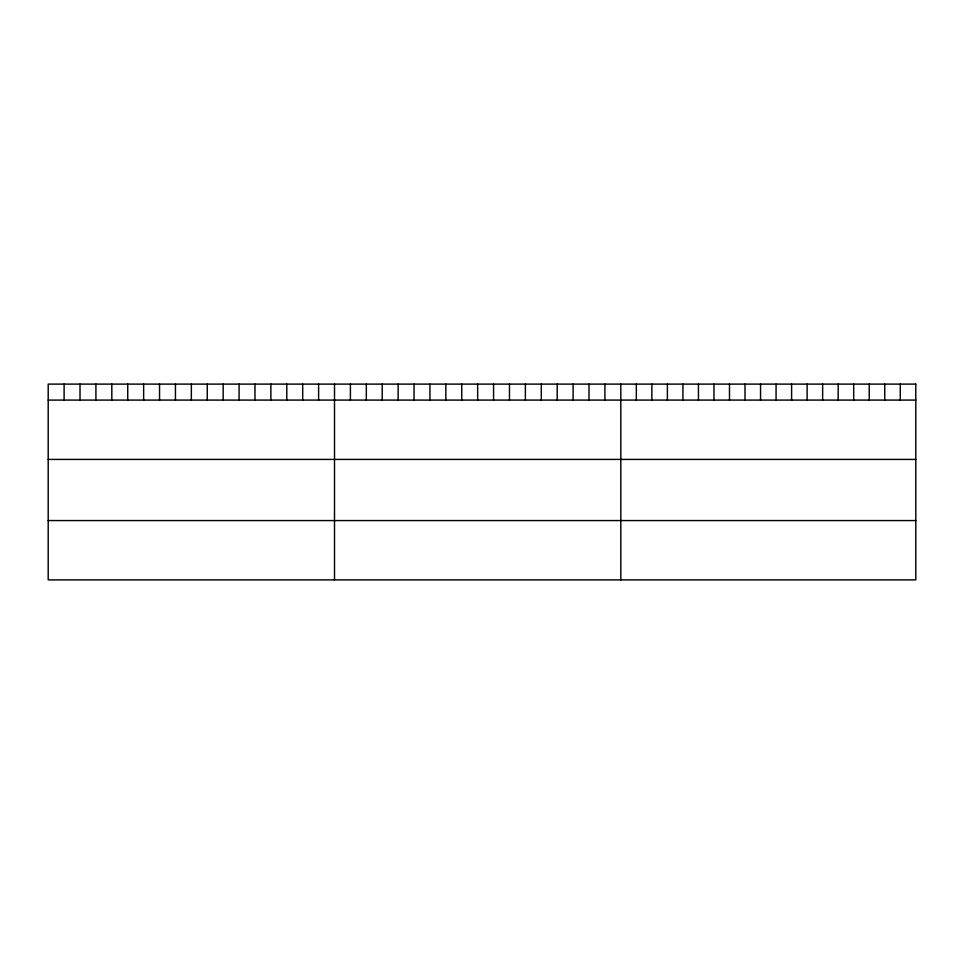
<?xml version="1.0" encoding="UTF-8"?>
<svg xmlns="http://www.w3.org/2000/svg" width="964" height="964" viewBox="0 0 964 964"><rect width="100%" height="100%" fill="white"/><g stroke="black" fill="none" stroke-linecap="round" stroke-linejoin="round"><path stroke-width="1.45" d="M48.2 400.084L915.8 400.084M48.2 459.418L915.8 459.418M48.2 520.56L915.8 520.56M900.28 384.106L900.28 400.084M884.747 384.106L884.747 400.084M869.227 384.106L869.227 400.084M853.694 384.106L853.694 400.084M838.174 384.106L838.174 400.084M822.641 384.106L822.641 400.084M807.121 384.106L807.121 400.084M791.601 384.106L791.601 400.084M776.068 384.106L776.068 400.084M760.548 384.106L760.548 400.084M745.015 384.106L745.015 400.084M729.495 384.106L729.495 400.084M713.975 384.106L713.975 400.084M698.442 384.106L698.442 400.084M682.922 384.106L682.922 400.084M667.389 384.106L667.389 400.084M651.869 384.106L651.869 400.084M636.336 384.106L636.336 400.084M620.816 384.106L620.816 579.894M604.91 384.106L604.91 400.084M589.004 384.106L589.004 400.084M573.098 384.106L573.098 400.084M557.192 384.106L557.192 400.084M541.286 384.106L541.286 400.084M525.38 384.106L525.38 400.084M509.474 384.106L509.474 400.084M493.568 384.106L493.568 400.084M477.662 384.106L477.662 400.084M461.756 384.106L461.756 400.084M445.85 384.106L445.85 400.084M429.944 384.106L429.944 400.084M414.038 384.106L414.038 400.084M398.132 384.106L398.132 400.084M382.226 384.106L382.226 400.084M366.32 384.106L366.32 400.084M350.414 384.106L350.414 400.084M334.508 384.106L334.508 579.894M318.602 384.106L318.602 400.084M302.696 384.106L302.696 400.084M286.79 384.106L286.79 400.084M270.884 384.106L270.884 400.084M254.978 384.106L254.978 400.084M239.072 384.106L239.072 400.084M223.166 384.106L223.166 400.084M207.26 384.106L207.26 400.084M191.354 384.106L191.354 400.084M175.448 384.106L175.448 400.084M159.542 384.106L159.542 400.084M143.636 384.106L143.636 400.084M127.73 384.106L127.73 400.084M111.824 384.106L111.824 400.084M95.918 384.106L95.918 400.084M80.012 384.106L80.012 400.084M64.106 384.106L64.106 400.084M915.8 384.106L48.2 384.106L48.2 579.894L915.8 579.894L915.8 384.106"/></g></svg>
